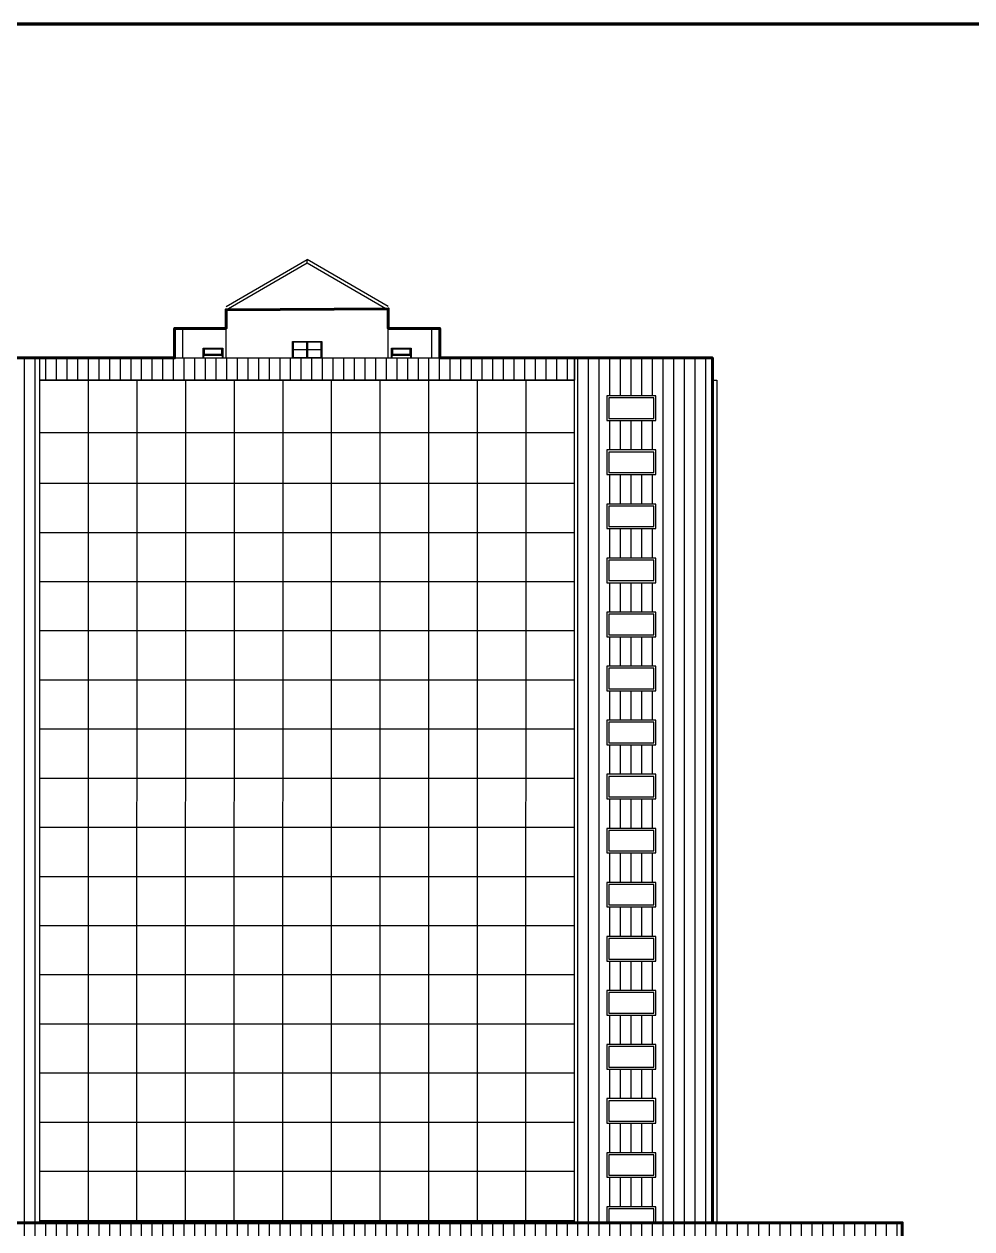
# Model space of a CAD drawing. Extents: x -1 to 1050000, y -900000 to 0.
# Drawn here: x 247620 to 305511, y -136753 to -63200 of the extents above; entities that cross this region are included whole.
import ezdxf

# ---------------------------------------------------------------- set-up
doc = ezdxf.new("R2010")
doc.units = 0
doc.header["$LTSCALE"] = 1000
doc.header["$MEASUREMENT"] = 0
for name, color, linetype in [('3T_GLASS', 5, 'Continuous'), ('E_CURTWALL', 71, 'Continuous'), ('E_LINE', 7, 'Continuous'), ('E_ROOF', 4, 'Continuous'), ('E_WINDOW', 4, 'Continuous'), ('WALL', 9, 'Continuous')]:
    doc.layers.add(name, color=color, linetype=linetype)
doc.layers.add('G-ANNO-TTLB-WIDE', color=214, linetype='Continuous', lineweight=100)
doc.layers.add('outline', color=10, linetype='Continuous', lineweight=60)
pattern_1 = [(90, (0, 0), (-650, 4e-14), [])]

# ---------------------------------------------------------------- blocks, each defined once
blk = doc.blocks.new('$EWDLib$00000533')
for p, q in [((0, 600), (1200, 600)), ((0, 0), (0, 600)), ((1200, 600), (1200, 0)), ((50, 550), (1150, 550)), ((50, 50), (50, 550)), ((1150, 550), (1150, 50)), ((1200, 0), (0, 0)), ((1150, 50), (50, 50))]:
    blk.add_line(p, q)

msp = doc.modelspace()

# ---------------------------------------------------------------- hatches: boundary and pattern name
at = {"layer": '3T_GLASS'}
h = msp.add_hatch(dxfattribs=at)
h.set_pattern_fill('_USER', color=5, scale=650, angle=90, pattern_type=0)
h.set_pattern_definition(pattern_1)
h.paths.add_polyline_path([(248574.89, -83580.85), (240160, -83580.85), (240160, -136380.85), (243610, -136380.85), (243610, -135400.85), (246610, -135400.85), (246610, -136380.85), (248574.89, -136380.85)])
h.paths.add_polyline_path([(243610, -89200.85), (246610, -89200.85), (246610, -90700.85), (243610, -90700.85)], flags=16)
h.paths.add_polyline_path([(243735, -89325.85), (246485, -89325.85), (246485, -90575.85), (243735, -90575.85)], flags=0)
h.paths.add_polyline_path([(243610, -87400.85), (243610, -85900.85), (246610, -85900.85), (246610, -87400.85)], flags=16)
h.paths.add_polyline_path([(243735, -87275.85), (243735, -86025.85), (246485, -86025.85), (246485, -87275.85)], flags=0)
h.paths.add_polyline_path([(243610, -92500.85), (246610, -92500.85), (246610, -94000.85), (243610, -94000.85)], flags=16)
h.paths.add_polyline_path([(243735, -92625.85), (246485, -92625.85), (246485, -93875.85), (243735, -93875.85)], flags=0)
h.paths.add_polyline_path([(243610, -95800.85), (246610, -95800.85), (246610, -97300.85), (243610, -97300.85)], flags=16)
h.paths.add_polyline_path([(243735, -95925.85), (246485, -95925.85), (246485, -97175.85), (243735, -97175.85)], flags=0)
h.paths.add_polyline_path([(243610, -99100.85), (246610, -99100.85), (246610, -100600.85), (243610, -100600.85)], flags=16)
h.paths.add_polyline_path([(243735, -99225.85), (246485, -99225.85), (246485, -100475.85), (243735, -100475.85)], flags=0)
h.paths.add_polyline_path([(243610, -102400.85), (246610, -102400.85), (246610, -103900.85), (243610, -103900.85)], flags=16)
h.paths.add_polyline_path([(243735, -102525.85), (246485, -102525.85), (246485, -103775.85), (243735, -103775.85)], flags=0)
h.paths.add_polyline_path([(243610, -105700.85), (246610, -105700.85), (246610, -107200.85), (243610, -107200.85)], flags=16)
h.paths.add_polyline_path([(243735, -105825.85), (246485, -105825.85), (246485, -107075.85), (243735, -107075.85)], flags=0)
h.paths.add_polyline_path([(243610, -109000.85), (246610, -109000.85), (246610, -110500.85), (243610, -110500.85)], flags=16)
h.paths.add_polyline_path([(243735, -109125.85), (246485, -109125.85), (246485, -110375.85), (243735, -110375.85)], flags=0)
h.paths.add_polyline_path([(243610, -112300.85), (246610, -112300.85), (246610, -113800.85), (243610, -113800.85)], flags=16)
h.paths.add_polyline_path([(243735, -112425.85), (246485, -112425.85), (246485, -113675.85), (243735, -113675.85)], flags=0)
h.paths.add_polyline_path([(243610, -115600.85), (246610, -115600.85), (246610, -117100.85), (243610, -117100.85)], flags=16)
h.paths.add_polyline_path([(243735, -115725.85), (246485, -115725.85), (246485, -116975.85), (243735, -116975.85)], flags=0)
h.paths.add_polyline_path([(243610, -118900.85), (246610, -118900.85), (246610, -120400.85), (243610, -120400.85)], flags=16)
h.paths.add_polyline_path([(243735, -119025.85), (246485, -119025.85), (246485, -120275.85), (243735, -120275.85)], flags=0)
h.paths.add_polyline_path([(243610, -122200.85), (246610, -122200.85), (246610, -123700.85), (243610, -123700.85)], flags=16)
h.paths.add_polyline_path([(243735, -122325.85), (246485, -122325.85), (246485, -123575.85), (243735, -123575.85)], flags=0)
h.paths.add_polyline_path([(243610, -125500.85), (246610, -125500.85), (246610, -127000.85), (243610, -127000.85)], flags=16)
h.paths.add_polyline_path([(243735, -125625.85), (246485, -125625.85), (246485, -126875.85), (243735, -126875.85)], flags=0)
h.paths.add_polyline_path([(243610, -128800.85), (246610, -128800.85), (246610, -130300.85), (243610, -130300.85)], flags=16)
h.paths.add_polyline_path([(243735, -128925.85), (246485, -128925.85), (246485, -130175.85), (243735, -130175.85)], flags=0)
h.paths.add_polyline_path([(243610, -132100.85), (246610, -132100.85), (246610, -133600.85), (243610, -133600.85)], flags=16)
h.paths.add_polyline_path([(243735, -132225.85), (246485, -132225.85), (246485, -133475.85), (243735, -133475.85)], flags=0)
h = msp.add_hatch(dxfattribs=at)
h.set_pattern_fill('_USER', color=5, scale=650, angle=90, pattern_type=0)
h.set_pattern_definition(pattern_1)
h.paths.add_polyline_path([(281235, -83580.85), (248574.89, -83580.85), (248574.89, -84930.85), (281235, -84930.85)])
h = msp.add_hatch(dxfattribs=at)
h.set_pattern_fill('_USER', color=5, scale=650, angle=90, pattern_type=0)
h.set_pattern_definition(pattern_1)
h.paths.add_polyline_path([(289660, -83580.85), (281235.06, -83580.85), (281235.06, -84930.85), (281235, -136380.85), (283210, -136380.85), (283210, -135400.85), (286210, -135400.85), (286210, -136380.85), (289660, -136380.85)])
h.paths.add_polyline_path([(286210, -90700.85), (283210, -90700.85), (283210, -89200.85), (286210, -89200.85)], flags=16)
h.paths.add_polyline_path([(286085, -90575.85), (283335, -90575.85), (283335, -89325.85), (286085, -89325.85)], flags=0)
h.paths.add_polyline_path([(286210, -92500.85), (286210, -94000.85), (283210, -94000.85), (283210, -92500.85)], flags=16)
h.paths.add_polyline_path([(286085, -92625.85), (286085, -93875.85), (283335, -93875.85), (283335, -92625.85)], flags=0)
h.paths.add_polyline_path([(286210, -87400.85), (283210, -87400.85), (283210, -85900.85), (286210, -85900.85)], flags=16)
h.paths.add_polyline_path([(286085, -87275.85), (283335, -87275.85), (283335, -86025.85), (286085, -86025.85)], flags=0)
h.paths.add_polyline_path([(286210, -95800.85), (286210, -97300.85), (283210, -97300.85), (283210, -95800.85)], flags=16)
h.paths.add_polyline_path([(286085, -95925.85), (286085, -97175.85), (283335, -97175.85), (283335, -95925.85)], flags=0)
h.paths.add_polyline_path([(286210, -99100.85), (286210, -100600.85), (283210, -100600.85), (283210, -99100.85)], flags=16)
h.paths.add_polyline_path([(286085, -99225.85), (286085, -100475.85), (283335, -100475.85), (283335, -99225.85)], flags=0)
h.paths.add_polyline_path([(286210, -102400.85), (286210, -103900.85), (283210, -103900.85), (283210, -102400.85)], flags=16)
h.paths.add_polyline_path([(286085, -102525.85), (286085, -103775.85), (283335, -103775.85), (283335, -102525.85)], flags=0)
h.paths.add_polyline_path([(286210, -105700.85), (286210, -107200.85), (283210, -107200.85), (283210, -105700.85)], flags=16)
h.paths.add_polyline_path([(286085, -105825.85), (286085, -107075.85), (283335, -107075.85), (283335, -105825.85)], flags=0)
h.paths.add_polyline_path([(286210, -109000.85), (286210, -110500.85), (283210, -110500.85), (283210, -109000.85)], flags=16)
h.paths.add_polyline_path([(286085, -109125.85), (286085, -110375.85), (283335, -110375.85), (283335, -109125.85)], flags=0)
h.paths.add_polyline_path([(286210, -112300.85), (286210, -113800.85), (283210, -113800.85), (283210, -112300.85)], flags=16)
h.paths.add_polyline_path([(286085, -112425.85), (286085, -113675.85), (283335, -113675.85), (283335, -112425.85)], flags=0)
h.paths.add_polyline_path([(286210, -115600.85), (286210, -117100.85), (283210, -117100.85), (283210, -115600.85)], flags=16)
h.paths.add_polyline_path([(286085, -115725.85), (286085, -116975.85), (283335, -116975.85), (283335, -115725.85)], flags=0)
h.paths.add_polyline_path([(286210, -118900.85), (286210, -120400.85), (283210, -120400.85), (283210, -118900.85)], flags=16)
h.paths.add_polyline_path([(286085, -119025.85), (286085, -120275.85), (283335, -120275.85), (283335, -119025.85)], flags=0)
h.paths.add_polyline_path([(286210, -122200.85), (286210, -123700.85), (283210, -123700.85), (283210, -122200.85)], flags=16)
h.paths.add_polyline_path([(286085, -122325.85), (286085, -123575.85), (283335, -123575.85), (283335, -122325.85)], flags=0)
h.paths.add_polyline_path([(286210, -125500.85), (286210, -127000.85), (283210, -127000.85), (283210, -125500.85)], flags=16)
h.paths.add_polyline_path([(286085, -125625.85), (286085, -126875.85), (283335, -126875.85), (283335, -125625.85)], flags=0)
h.paths.add_polyline_path([(286210, -128800.85), (286210, -130300.85), (283210, -130300.85), (283210, -128800.85)], flags=16)
h.paths.add_polyline_path([(286085, -128925.85), (286085, -130175.85), (283335, -130175.85), (283335, -128925.85)], flags=0)
h.paths.add_polyline_path([(286210, -132100.85), (286210, -133600.85), (283210, -133600.85), (283210, -132100.85)], flags=16)
h.paths.add_polyline_path([(286085, -132225.85), (286085, -133475.85), (283335, -133475.85), (283335, -132225.85)], flags=0)
h = msp.add_hatch(dxfattribs=at)
h.set_pattern_fill('_USER', color=5, scale=650, angle=90, pattern_type=0)
h.set_pattern_definition(pattern_1)
h.paths.add_polyline_path([(301260, -136380.85), (289660, -136380.85), (240160, -136380.85), (228560, -136380.85), (228560, -151380.85), (241760, -151380.85), (241760, -148980.76), (242960, -148980.76), (242960, -151380.85), (243360, -151380.85), (248585, -151380.85), (248585, -137669.45), (281235, -137674.26), (281235, -151380.85), (286860, -151380.85), (286860, -148980.76), (288060, -148980.76), (288060, -151380.85), (288460, -151380.85), (301260, -151380.85)])
h.paths.add_polyline_path([(285060, -144380.85), (285060, -145880.85), (282660, -145880.85), (282660, -144380.85)], flags=16)
h.paths.add_polyline_path([(285012.07, -144414.27), (285012.07, -145847.42), (282707.93, -145847.42), (282707.93, -144414.27)], flags=0)
h.paths.add_polyline_path([(285011.81, -144884.93), (283883.97, -144884.93), (283883.97, -145363.77), (285011.81, -145363.77), (285011.81, -145380.48), (283883.97, -145380.48), (283883.97, -145847.06), (283836.03, -145847.06), (283836.03, -145380.48), (282708.19, -145380.48), (282708.19, -145363.77), (283836.03, -145363.77), (283836.03, -144884.93), (282708.19, -144884.93), (282708.19, -144868.22), (283836.03, -144868.22), (283836.03, -144414.45), (283883.97, -144414.45), (283883.97, -144868.22), (285011.81, -144868.22)], flags=0)
h.paths.add_polyline_path([(285060, -141380.85), (282660, -141380.85), (282660, -139880.85), (285060, -139880.85)], flags=16)
h.paths.add_polyline_path([(285012.07, -141347.42), (282707.93, -141347.42), (282707.93, -139914.27), (285012.07, -139914.27)], flags=0)
h.paths.add_polyline_path([(285011.81, -140880.48), (283883.97, -140880.48), (283883.97, -141347.06), (283836.03, -141347.06), (283836.03, -140880.48), (282708.19, -140880.48), (282708.19, -140863.77), (283836.03, -140863.77), (283836.03, -140384.93), (282708.19, -140384.93), (282708.19, -140368.22), (283836.03, -140368.22), (283836.03, -139914.45), (283883.97, -139914.45), (283883.97, -140368.22), (285011.81, -140368.22), (285011.81, -140384.93), (283883.97, -140384.93), (283883.97, -140863.77), (285011.81, -140863.77)], flags=0)
h.paths.add_polyline_path([(285060, -148880.85), (285060, -150380.85), (282660, -150380.85), (282660, -148880.85)], flags=16)
h.paths.add_polyline_path([(285012.07, -148914.27), (285012.07, -150347.42), (282707.93, -150347.42), (282707.93, -148914.27)], flags=0)
h.paths.add_polyline_path([(285011.81, -149384.93), (283883.97, -149384.93), (283883.97, -149863.77), (285011.81, -149863.77), (285011.81, -149880.48), (283883.97, -149880.48), (283883.97, -150347.06), (283836.03, -150347.06), (283836.03, -149880.48), (282708.19, -149880.48), (282708.19, -149863.77), (283836.03, -149863.77), (283836.03, -149384.93), (282708.19, -149384.93), (282708.19, -149368.22), (283836.03, -149368.22), (283836.03, -148914.45), (283883.97, -148914.45), (283883.97, -149368.22), (285011.81, -149368.22)], flags=0)
h.paths.add_polyline_path([(297060, -144380.85), (299460, -144380.85), (299460, -145880.85), (297060, -145880.85)], flags=16)
h.paths.add_polyline_path([(297107.93, -144414.27), (299412.07, -144414.27), (299412.07, -145847.42), (297107.93, -145847.42)], flags=0)
h.paths.add_polyline_path([(297060, -141380.85), (297060, -139880.85), (299460, -139880.85), (299460, -141380.85)], flags=16)
h.paths.add_polyline_path([(297107.93, -141347.42), (297107.93, -139914.27), (299412.07, -139914.27), (299412.07, -141347.42)], flags=0)
h.paths.add_polyline_path([(297108.19, -144868.22), (298236.03, -144868.22), (298236.03, -144414.45), (298283.97, -144414.45), (298283.97, -144868.22), (299411.81, -144868.22), (299411.81, -144884.93), (298283.97, -144884.93), (298283.97, -145363.77), (299411.81, -145363.77), (299411.81, -145380.48), (298283.97, -145380.48), (298283.97, -145847.06), (298236.03, -145847.06), (298236.03, -145380.48), (297108.19, -145380.48), (297108.19, -145363.77), (298236.03, -145363.77), (298236.03, -144884.93), (297108.19, -144884.93)], flags=0)
h.paths.add_polyline_path([(297108.19, -140880.48), (297108.19, -140863.77), (298236.03, -140863.77), (298236.03, -140384.93), (297108.19, -140384.93), (297108.19, -140368.22), (298236.03, -140368.22), (298236.03, -139914.45), (298283.97, -139914.45), (298283.97, -140368.22), (299411.81, -140368.22), (299411.81, -140384.93), (298283.97, -140384.93), (298283.97, -140863.77), (299411.81, -140863.77), (299411.81, -140880.48), (298283.97, -140880.48), (298283.97, -141347.06), (298236.03, -141347.06), (298236.03, -140880.48)], flags=0)
h.paths.add_polyline_path([(297060, -148880.85), (299460, -148880.85), (299460, -150380.85), (297060, -150380.85)], flags=16)
h.paths.add_polyline_path([(297107.93, -148914.27), (299412.07, -148914.27), (299412.07, -150347.42), (297107.93, -150347.42)], flags=0)
h.paths.add_polyline_path([(297108.19, -149368.22), (298236.03, -149368.22), (298236.03, -148914.45), (298283.97, -148914.45), (298283.97, -149368.22), (299411.81, -149368.22), (299411.81, -149384.93), (298283.97, -149384.93), (298283.97, -149863.77), (299411.81, -149863.77), (299411.81, -149880.48), (298283.97, -149880.48), (298283.97, -150347.06), (298236.03, -150347.06), (298236.03, -149880.48), (297108.19, -149880.48), (297108.19, -149863.77), (298236.03, -149863.77), (298236.03, -149384.93), (297108.19, -149384.93)], flags=0)
h.paths.add_polyline_path([(247160, -144380.85), (247160, -145880.85), (244760, -145880.85), (244760, -144380.85)], flags=16)
h.paths.add_polyline_path([(247112.07, -144414.27), (247112.07, -145847.42), (244807.93, -145847.42), (244807.93, -144414.27)], flags=0)
h.paths.add_polyline_path([(247160, -141380.85), (244760, -141380.85), (244760, -139880.85), (247160, -139880.85)], flags=16)
h.paths.add_polyline_path([(247112.07, -141347.42), (244807.93, -141347.42), (244807.93, -139914.27), (247112.07, -139914.27)], flags=0)
h.paths.add_polyline_path([(247111.81, -144884.93), (245983.97, -144884.93), (245983.97, -145363.77), (247111.81, -145363.77), (247111.81, -145380.48), (245983.97, -145380.48), (245983.97, -145847.06), (245936.03, -145847.06), (245936.03, -145380.48), (244808.19, -145380.48), (244808.19, -145363.77), (245936.03, -145363.77), (245936.03, -144884.93), (244808.19, -144884.93), (244808.19, -144868.22), (245936.03, -144868.22), (245936.03, -144414.45), (245983.97, -144414.45), (245983.97, -144868.22), (247111.81, -144868.22)], flags=0)
h.paths.add_polyline_path([(247111.81, -140880.48), (245983.97, -140880.48), (245983.97, -141347.06), (245936.03, -141347.06), (245936.03, -140880.48), (244808.19, -140880.48), (244808.19, -140863.77), (245936.03, -140863.77), (245936.03, -140384.93), (244808.19, -140384.93), (244808.19, -140368.22), (245936.03, -140368.22), (245936.03, -139914.45), (245983.97, -139914.45), (245983.97, -140368.22), (247111.81, -140368.22), (247111.81, -140384.93), (245983.97, -140384.93), (245983.97, -140863.77), (247111.81, -140863.77)], flags=0)
h.paths.add_polyline_path([(247160, -148880.85), (247160, -150380.85), (244760, -150380.85), (244760, -148880.85)], flags=16)
h.paths.add_polyline_path([(247112.07, -148914.27), (247112.07, -150347.42), (244807.93, -150347.42), (244807.93, -148914.27)], flags=0)
h.paths.add_polyline_path([(247111.81, -149384.93), (245983.97, -149384.93), (245983.97, -149863.77), (247111.81, -149863.77), (247111.81, -149880.48), (245983.97, -149880.48), (245983.97, -150347.06), (245936.03, -150347.06), (245936.03, -149880.48), (244808.19, -149880.48), (244808.19, -149863.77), (245936.03, -149863.77), (245936.03, -149384.93), (244808.19, -149384.93), (244808.19, -149368.22), (245936.03, -149368.22), (245936.03, -148914.45), (245983.97, -148914.45), (245983.97, -149368.22), (247111.81, -149368.22)], flags=0)

# ---------------------------------------------------------------- linework, layer by layer
for points in [[(240160, -136380.85), (248574.89, -136380.85), (248574.89, -83580.85), (240160, -83580.85)], [(248574.89, -83580.85), (281235.06, -83580.85), (281235.06, -84930.85), (248574.89, -84930.85)], [(281235, -83580.85), (289660, -83580.85), (289660, -136380.85), (281235, -136380.85)]]:
    msp.add_lwpolyline(points, close=True)
at = {"layer": 'E_CURTWALL'}
for p, q in [((278274.89, -136380.85), (278285.69, -84930.85)), ((281235, -136380.85), (281235, -88230.85))]:
    msp.add_line(p, q, dxfattribs=at)
for points in [[(248585.06, -84930.85), (281235.06, -84930.85)], [(251544.89, -136380.85), (251555.69, -84930.85)], [(254514.89, -136380.85), (254525.69, -84930.85)], [(257484.89, -136380.85), (257495.69, -84930.85)], [(260454.89, -136380.85), (260465.69, -84930.85)], [(263424.89, -136380.85), (263435.69, -84930.85)], [(266394.89, -136380.85), (266405.69, -84930.85)], [(269364.89, -136380.85), (269375.69, -84930.85)], [(272334.89, -136380.85), (272345.69, -84930.85)], [(275304.89, -136380.85), (275315.69, -84930.85)], [(289660, -84930.85), (289930, -84930.85), (289930, -136380.85)], [(248574.89, -136380.85), (248585, -88230.85)], [(248585, -88130.85), (281235, -88130.85)], [(248585, -91230.85), (281235, -91230.85)], [(248585, -94230.85), (281235, -94230.85)], [(248585, -97230.85), (281235, -97230.85)], [(248585, -100230.85), (281235, -100230.85)], [(248585, -103230.85), (281235, -103230.85)], [(248585, -106230.85), (281235, -106230.85)], [(248585, -109230.85), (281235, -109230.85)], [(248585, -112230.85), (281235, -112230.85)], [(248585, -115230.85), (281235, -115230.85)], [(248585, -118230.85), (281235, -118230.85)], [(248585, -121230.85), (281235, -121230.85)], [(248585, -124230.85), (281235, -124230.85)], [(248585, -127230.85), (281235, -127230.85)], [(248585, -130230.85), (281235, -130230.85)], [(248585, -133230.85), (281235, -133230.85)], [(248585, -136230.85), (281235, -136230.85)]]:
    msp.add_lwpolyline(points, dxfattribs=at)
at = {"layer": 'E_LINE'}
for p, q in [((259960, -83580.85), (259960, -80580.85)), ((259960, -80580.85), (269860, -80580.85)), ((269860, -83580.85), (269860, -80580.85)), ((248574.89, -84930.85), (281235, -84930.85)), ((289660, -88230.85), (289660, -136380.85)), ((301260, -136380.85), (228560, -136380.85)), ((301260, -151830.85), (301260, -136380.85))]:
    msp.add_line(p, q, dxfattribs=at)
at = {"layer": 'E_ROOF'}
for p, q in [((259960, -80438.73), (264910, -77580.85)), ((259960, -80638.73), (264910, -77780.85)), ((264910, -77780.85), (264910, -77580.85)), ((269860, -80438.73), (264910, -77580.85)), ((264910, -77780.85), (269860, -80638.73))]:
    msp.add_line(p, q, dxfattribs=at)
at = {"layer": 'E_WINDOW'}
for p, q in [((258560, -82980.85), (259760, -82980.85)), ((258560, -83580.85), (258560, -82980.85)), ((258600, -83005.22), (259720, -83005.22)), ((258600, -83379.62), (258600, -83005.22)), ((258635.29, -83020.82), (259684.71, -83020.82)), ((258635.29, -83364.02), (258635.29, -83020.82)), ((259684.71, -83020.82), (259684.71, -83364.02)), ((259720, -83005.22), (259720, -83379.62)), ((259760, -82980.85), (259760, -83580.85)), ((264045.95, -82614.27), (264010, -82580.85)), ((264010, -82580.85), (265810, -82580.85)), ((264010, -83580.85), (264010, -82580.85)), ((265774.05, -82614.27), (264045.95, -82614.27)), ((264045.95, -82614.27), (264045.95, -83580.85)), ((264046.15, -83084.93), (264046.15, -83068.22)), ((264046.15, -83068.22), (264892.03, -83068.22)), ((264892.03, -83084.93), (264046.15, -83084.93)), ((264892.03, -83580.85), (264892.03, -82614.45)), ((264892.03, -82614.45), (264927.97, -82614.45)), ((264927.97, -82614.45), (264927.97, -83580.85)), ((264927.97, -83068.22), (265773.85, -83068.22)), ((265773.85, -83084.93), (264927.97, -83084.93)), ((265773.85, -83068.22), (265773.85, -83084.93)), ((265810, -82580.85), (265774.05, -82614.27)), ((265774.05, -83580.85), (265774.05, -82614.27)), ((265810, -82580.85), (265810, -83580.85)), ((270060, -82980.85), (271260, -82980.85)), ((270060, -83580.85), (270060, -82980.85)), ((270100, -83005.22), (271220, -83005.22)), ((270100, -83379.62), (270100, -83005.22)), ((270135.29, -83020.82), (271184.71, -83020.82)), ((270135.29, -83364.02), (270135.29, -83020.82)), ((271184.71, -83020.82), (271184.71, -83364.02)), ((271220, -83005.22), (271220, -83379.62)), ((271260, -82980.85), (271260, -83580.85)), ((258600, -83379.62), (259720, -83379.62)), ((258600, -83580.85), (258600, -83410.82)), ((258600, -83410.82), (259720, -83410.82)), ((259684.71, -83364.02), (258635.29, -83364.02)), ((259720, -83410.82), (259720, -83580.85)), ((264046.15, -83580.48), (264046.15, -83563.77)), ((264046.15, -83563.77), (264892.03, -83563.77)), ((264892.03, -83580.48), (264046.15, -83580.48)), ((264927.97, -83563.77), (265773.85, -83563.77)), ((265773.85, -83580.48), (264927.97, -83580.48)), ((265773.85, -83563.77), (265773.85, -83580.48)), ((270100, -83379.62), (271220, -83379.62)), ((270100, -83580.85), (270100, -83410.82)), ((270100, -83410.82), (271220, -83410.82)), ((271184.71, -83364.02), (270135.29, -83364.02)), ((271220, -83410.82), (271220, -83580.85))]:
    msp.add_line(p, q, dxfattribs=at)
for points in [[(286210, -136380.85), (286210, -135400.85), (283210, -135400.85), (283210, -136380.85)], [(286085, -136380.85), (286085, -135525.85), (283335, -135525.85), (283335, -136380.85)]]:
    msp.add_lwpolyline(points, dxfattribs=at)
at = {"layer": 'G-ANNO-TTLB-WIDE'}
msp.add_lwpolyline([(376200, -63200), (215000, -63200), (215000, -178000), (376200, -178000)], close=True, dxfattribs=at)
at = {"layer": 'outline'}
msp.add_line((240160, -136380.85), (289660, -136380.85), dxfattribs=at)
msp.add_lwpolyline([(228560, -151850.85), (228560, -136380.85), (240160, -136380.85), (240160, -83580.85), (256810, -83580.85), (256810, -81780.85), (259960, -81780.85), (259960, -80638.73), (269860, -80580.85), (269860, -81780.85), (273010, -81780.85), (273010, -83580.85), (289660, -83580.85), (289660, -136380.85), (301260, -136380.85), (301260, -151830.85), (228560, -151830.85)], dxfattribs=at)
at = {"layer": 'WALL'}
for p, q in [((256810, -81780.85), (256810, -83580.85)), ((257310, -83580.85), (257310, -81780.85)), ((272510, -81780.85), (272510, -83580.85)), ((273010, -81780.85), (273010, -83580.85))]:
    msp.add_line(p, q, dxfattribs=at)

# ---------------------------------------------------------------- block references
at = {"layer": 'E_WINDOW', "xscale": 2.5, "yscale": -2.5, "zscale": 2.5, "rotation": 180}
for p in [(286210, -87400.85), (286210, -90700.85), (286210, -94000.85), (286210, -97300.85), (286210, -100600.85), (286210, -103900.85), (286210, -107200.85), (286210, -110500.85), (286210, -113800.85), (286210, -117100.85), (286210, -120400.85), (286210, -123700.85), (286210, -127000.85), (286210, -130300.85), (286210, -133600.85)]:
    msp.add_blockref('$EWDLib$00000533', p, dxfattribs=at)

doc.saveas('drawing.dxf')
